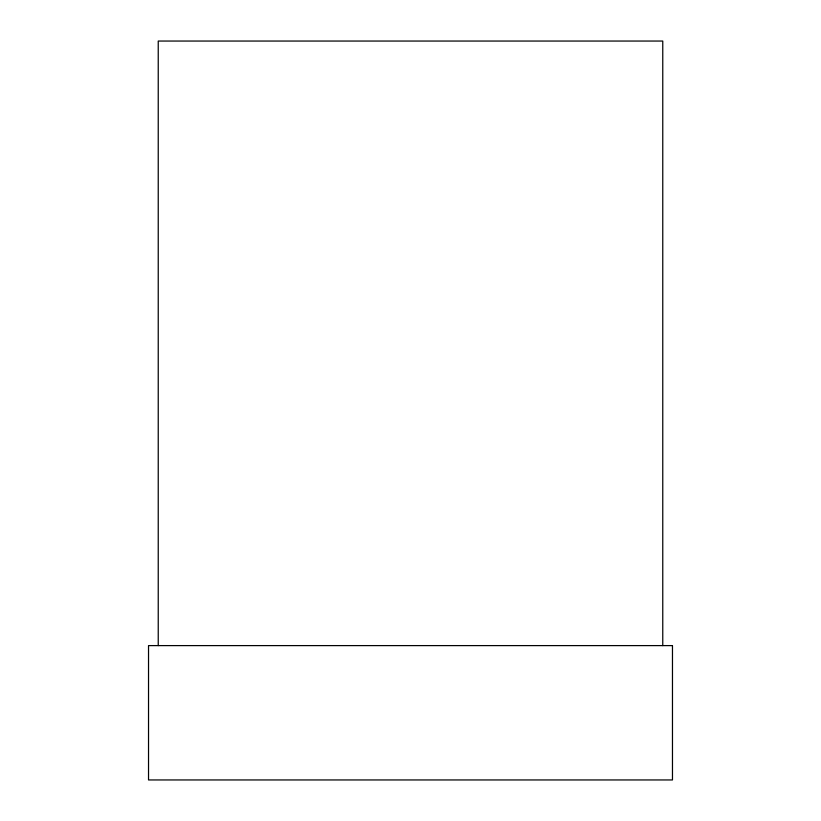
<?xml version="1.0" encoding="UTF-8"?>
<svg xmlns="http://www.w3.org/2000/svg" width="821" height="821" viewBox="0 0 821 821"><rect width="100%" height="100%" fill="white"/><g stroke="black" fill="none" stroke-linecap="round" stroke-linejoin="round"><path stroke-width="1.23" d="M662.763 645.604L662.763 41.05L158.237 41.05L158.237 645.604M672.471 645.604L148.529 645.604L148.529 779.95L672.471 779.95L672.471 645.604"/></g></svg>
